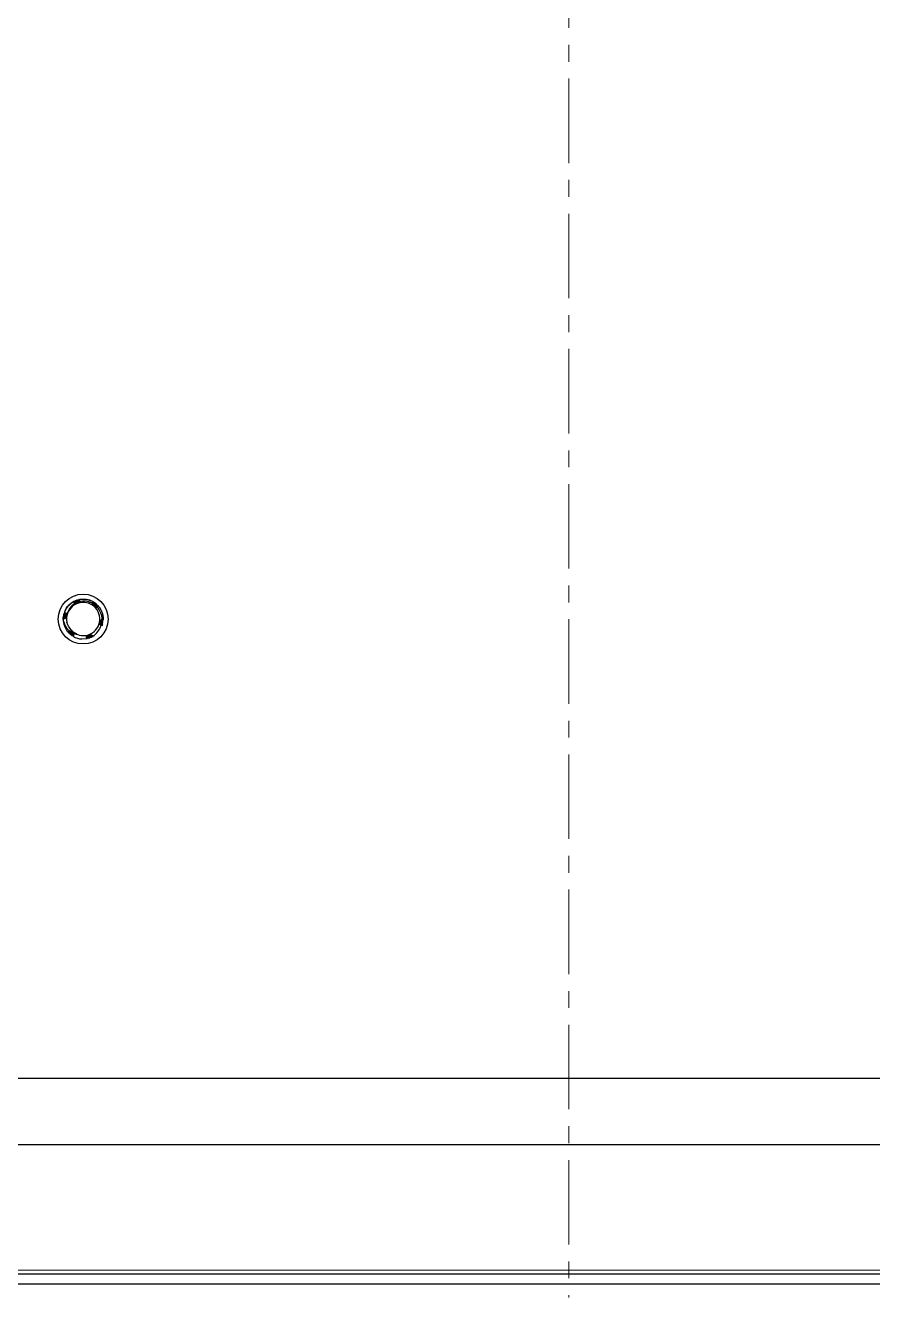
# Model space of a CAD drawing. Header units: millimetres. Extents: x 167 to 1262, y -597 to 1161.
# Drawn here: x 1007.1 to 1134.5, y -499 to -307.8 of the extents above; entities that cross this region are included whole.
import ezdxf

# ---------------------------------------------------------------- set-up
doc = ezdxf.new("R2010")
doc.units = ezdxf.units.MM
doc.linetypes.add('CENTERX2', pattern=[20.32, 12.7, -2.54, 2.54, -2.54])
doc.layers.add('FORMAT', color=7, linetype='Continuous')

msp = doc.modelspace()

# ---------------------------------------------------------------- linework, layer by layer
at = {"color": 7, "linetype": 'Continuous', "lineweight": 25}
for p, q in [((1013.02, -395.88), (1013.12, -395.7)), ((1013.03, -395.88), (1013.14, -395.69)), ((1013.54, -395.03), (1013.7, -394.9)), ((1013.56, -395.06), (1013.68, -394.88)), ((1013.99, -394.65), (1014.12, -394.51)), ((1015.2, -394.06), (1015.16, -394.07)), ((1015.35, -394.03), (1015.54, -394.01)), ((1016.34, -394.05), (1016.3, -394.04)), ((1016.52, -394.08), (1016.48, -394.07)), ((1016.7, -394.13), (1016.66, -394.12)), ((1016.7, -394.13), (1016.9, -394.24)), ((1016.7, -394.18), (1016.92, -394.21)), ((1016.88, -394.2), (1016.84, -394.18)), ((1017.24, -394.36), (1017.19, -394.34)), ((1017.24, -394.36), (1017.23, -394.47)), ((1017.24, -394.36), (1017.38, -394.48)), ((1017.41, -394.46), (1017.37, -394.44)), ((1017.58, -394.58), (1017.54, -394.55)), ((1017.75, -394.71), (1017.71, -394.68)), ((1017.89, -394.85), (1017.86, -394.81)), ((1018.03, -394.99), (1018, -394.95)), ((1012.8, -397), (1012.8, -396.99)), ((1012.81, -396.8), (1012.87, -396.49)), ((1012.81, -396.8), (1012.81, -396.85)), ((1012.83, -396.59), (1012.82, -396.64)), ((1012.86, -396.39), (1012.86, -396.44)), ((1012.91, -396.2), (1012.9, -396.24)), ((1012.97, -396.02), (1012.95, -396.06)), ((1013.51, -397.86), (1013.35, -397.45)), ((1018.62, -395.96), (1018.61, -395.95)), ((1018.72, -397.7), (1018.64, -397.94)), ((1018.68, -396.13), (1018.66, -396.09)), ((1018.72, -396.31), (1018.71, -396.27)), ((1018.72, -397.7), (1018.73, -397.65)), ((1018.76, -396.5), (1018.75, -396.45)), ((1018.76, -397.5), (1018.77, -397.45)), ((1018.79, -396.69), (1018.78, -396.64)), ((1018.8, -396.89), (1018.78, -397.13)), ((1018.79, -397.3), (1018.79, -397.25)), ((1018.8, -396.89), (1018.8, -396.84)), ((1018.8, -397.09), (1018.8, -397.04)), ((1013.64, -399.08), (1013.52, -398.94)), ((1013.53, -398.95), (1013.55, -398.97)), ((1013.64, -399.08), (1013.67, -399.11)), ((1013.78, -399.22), (1013.82, -399.25)), ((1013.94, -399.35), (1013.98, -399.38)), ((1014.11, -399.47), (1014.15, -399.5)), ((1017.25, -399.62), (1017.03, -399.7)), ((1017.43, -399.52), (1017.22, -399.63)), ((1017.25, -399.55), (1017.29, -399.6)), ((1017.25, -399.62), (1017.29, -399.6)), ((1018.67, -397.89), (1018.68, -397.84)), ((1015.61, -399.99), (1016.35, -399.92)), ((1016.49, -399.92), (1016.54, -399.9)), ((1016.68, -399.86), (1016.73, -399.85)), ((1016.88, -399.8), (1016.92, -399.78)), ((1017.07, -399.72), (1017.11, -399.7)), ((946.8, -466), (1230.8, -466)), ((946.8, -476), (1230.8, -476)), ((1260.1, -495.5), (917.5, -495.5)), ((1260.1, -497), (917.5, -497))]:
    msp.add_line(p, q, dxfattribs=at)
at = {"color": 8, "linetype": 'Continuous', "lineweight": 18}
msp.add_line((1259.7, -494.9), (917.9, -494.9), dxfattribs=at)
at = {"color": 7, "linetype": 'Continuous', "lineweight": 25}
msp.add_circle((1015.8, -397), 3.75, dxfattribs=at)
for radius, start, end in [(2.5, 108.5944, 168.5944), (2.5, 48.5944, 108.5944), (2.5, 348.5944, 48.5944), (3, 180, 220.7437), (2.5, 168.5944, 190.5165), (2.5, 288.5944, 348.5944), (3, 239.9286, 266.2193), (2.5, 255.8881, 288.5944)]:
    msp.add_arc((1015.8, -397), radius, start, end, dxfattribs=at)
for points, knots in [([(1012.97, -396.02), (1013.18, -395.59), (1013.49, -394.95), (1014.08, -394.55), (1014.28, -394.41)], [0, 0, 0, 0, 0.657042, 1, 1, 1, 1]), ([(1013.04, -395.88), (1013.06, -395.83), (1013.09, -395.7), (1013.15, -395.59), (1013.19, -395.53)], [0, 0, 0, 0, 0.462482, 1, 1, 1, 1]), ([(1013.17, -395.61), (1013.2, -395.54), (1013.28, -395.33), (1013.44, -395.17), (1013.55, -395.06)], [0, 0, 0, 0, 0.333789, 1, 1, 1, 1]), ([(1013.25, -395.48), (1013.27, -395.42), (1013.38, -395.13), (1013.62, -394.92), (1013.83, -394.74)], [0, 0, 0, 0, 0.171865, 1, 1, 1, 1]), ([(1014.64, -394.63), (1014.58, -394.67), (1014.26, -394.86), (1013.76, -395.32), (1013.46, -395.91), (1013.37, -396.25), (1013.35, -396.31)], [0, 0, 0, 0, 0.104785, 0.513079, 0.918136, 1, 1, 1, 1]), ([(1013.54, -395.03), (1013.53, -395.04), (1013.52, -395.05), (1013.5, -395.07), (1013.49, -395.09)], [0, 0, 0, 0, 0.296796, 1, 1, 1, 1]), ([(1013.66, -394.9), (1013.66, -394.9), (1013.65, -394.91), (1013.64, -394.92), (1013.63, -394.93)], [0, 0, 0, 0, 0.4842322, 1, 1, 1, 1]), ([(1013.8, -394.77), (1013.79, -394.77), (1013.78, -394.78), (1013.77, -394.79), (1013.76, -394.8)], [0, 0, 0, 0, 0.485158, 1, 1, 1, 1]), ([(1013.94, -394.64), (1013.93, -394.65), (1013.92, -394.66), (1013.91, -394.67), (1013.9, -394.67)], [0, 0, 0, 0, 0.484546, 1, 1, 1, 1]), ([(1014.1, -394.53), (1014.09, -394.53), (1014.08, -394.54), (1014.06, -394.55), (1014.06, -394.56)], [0, 0, 0, 0, 0.482687, 1, 1, 1, 1]), ([(1014.1, -394.53), (1014.11, -394.52), (1014.16, -394.49), (1014.21, -394.46), (1014.26, -394.45)], [0, 0, 0, 0, 0.2307506, 1, 1, 1, 1]), ([(1014.27, -394.42), (1014.26, -394.42), (1014.24, -394.43), (1014.23, -394.44), (1014.22, -394.45)], [0, 0, 0, 0, 0.480194, 1, 1, 1, 1]), ([(1014.27, -394.42), (1014.3, -394.44), (1014.36, -394.47), (1014.43, -394.54), (1014.46, -394.59), (1014.48, -394.62)], [0, 0, 0, 0, 0.362858, 0.693435, 1, 1, 1, 1]), ([(1014.63, -394.68), (1014.61, -394.68), (1014.57, -394.67), (1014.51, -394.64), (1014.43, -394.59), (1014.34, -394.52), (1014.3, -394.45), (1014.28, -394.41)], [0, 0, 0, 0, 0.084477, 0.253367, 0.470159, 0.686909, 1, 1, 1, 1]), ([(1014.45, -394.32), (1014.44, -394.32), (1014.42, -394.33), (1014.41, -394.34), (1014.4, -394.34)], [0, 0, 0, 0, 0.477867, 1, 1, 1, 1]), ([(1014.56, -394.62), (1014.56, -394.61), (1014.55, -394.56), (1014.51, -394.48), (1014.46, -394.41), (1014.42, -394.36), (1014.4, -394.34)], [0, 0, 0, 0, 0.1541827, 0.4625673, 0.7280914, 1, 1, 1, 1]), ([(1014.45, -394.32), (1014.48, -394.34), (1014.53, -394.38), (1014.6, -394.46), (1014.64, -394.53), (1014.67, -394.6), (1014.68, -394.63), (1014.68, -394.64)], [0, 0, 0, 0, 0.2607623, 0.4948046, 0.7237939, 0.9427899, 1, 1, 1, 1]), ([(1014.63, -394.23), (1014.63, -394.24), (1014.61, -394.24), (1014.6, -394.25), (1014.59, -394.25)], [0, 0, 0, 0, 0.476486, 1, 1, 1, 1]), ([(1014.72, -394.65), (1014.72, -394.63), (1014.73, -394.58), (1014.72, -394.5), (1014.69, -394.4), (1014.64, -394.32), (1014.61, -394.28), (1014.59, -394.25)], [0, 0, 0, 0, 0.114393, 0.350182, 0.585971, 0.790611, 1, 1, 1, 1]), ([(1014.63, -394.23), (1014.65, -394.23), (1014.71, -394.2), (1014.78, -394.19), (1014.83, -394.18)], [0, 0, 0, 0, 0.301025, 1, 1, 1, 1]), ([(1014.63, -394.23), (1014.66, -394.26), (1014.71, -394.3), (1014.77, -394.38), (1014.81, -394.46), (1014.83, -394.55), (1014.84, -394.61), (1014.83, -394.65), (1014.83, -394.66)], [0, 0, 0, 0, 0.218347, 0.41099, 0.598711, 0.777744, 0.945667, 1, 1, 1, 1]), ([(1015.01, -394.63), (1014.99, -394.63), (1014.94, -394.65), (1014.87, -394.66), (1014.77, -394.66), (1014.7, -394.65), (1014.66, -394.64), (1014.64, -394.63)], [0, 0, 0, 0, 0.099011, 0.388276, 0.61301, 0.895384, 1, 1, 1, 1]), ([(1014.83, -394.16), (1014.82, -394.16), (1014.8, -394.17), (1014.79, -394.17), (1014.78, -394.18)], [0, 0, 0, 0, 0.4765794, 1, 1, 1, 1]), ([(1014.85, -394.66), (1014.86, -394.65), (1014.87, -394.62), (1014.88, -394.54), (1014.88, -394.44), (1014.86, -394.35), (1014.83, -394.26), (1014.8, -394.2), (1014.78, -394.18)], [0, 0, 0, 0, 0.019058, 0.219488, 0.419831, 0.620151, 0.807785, 1, 1, 1, 1]), ([(1014.83, -394.16), (1014.85, -394.19), (1014.9, -394.24), (1014.94, -394.32), (1014.97, -394.4), (1014.98, -394.49), (1014.97, -394.56), (1014.96, -394.6), (1014.95, -394.62)], [0, 0, 0, 0, 0.213002, 0.396975, 0.575181, 0.744364, 0.902779, 1, 1, 1, 1]), ([(1015.02, -394.1), (1015.01, -394.1), (1015, -394.11), (1014.98, -394.11), (1014.97, -394.11)], [0, 0, 0, 0, 0.4789775, 1, 1, 1, 1]), ([(1014.98, -394.61), (1014.99, -394.59), (1015.01, -394.53), (1015.03, -394.45), (1015.03, -394.36), (1015.03, -394.24), (1014.99, -394.17), (1014.97, -394.11)], [0, 0, 0, 0, 0.147065, 0.321231, 0.495346, 0.669443, 1, 1, 1, 1]), ([(1015.27, -394.39), (1015.26, -394.41), (1015.24, -394.46), (1015.18, -394.53), (1015.09, -394.6), (1015.03, -394.62), (1015.01, -394.63)], [0, 0, 0, 0, 0.153621, 0.528305, 0.811762, 1, 1, 1, 1]), ([(1015.02, -394.1), (1015.04, -394.13), (1015.07, -394.19), (1015.1, -394.27), (1015.12, -394.36), (1015.11, -394.44), (1015.1, -394.51), (1015.07, -394.57), (1015.05, -394.6), (1015.04, -394.61)], [0, 0, 0, 0, 0.1954613, 0.3596487, 0.5176065, 0.6667879, 0.8062679, 0.9362427, 1, 1, 1, 1]), ([(1015.09, -394.56), (1015.09, -394.56), (1015.13, -394.51), (1015.16, -394.43), (1015.18, -394.32), (1015.19, -394.23), (1015.18, -394.14), (1015.17, -394.09), (1015.16, -394.07)], [0, 0, 0, 0, 0.001313, 0.309582, 0.493731, 0.677835, 0.837663, 1, 1, 1, 1]), ([(1015.2, -394.06), (1015.22, -394.08), (1015.24, -394.14), (1015.26, -394.22), (1015.26, -394.3), (1015.24, -394.38), (1015.21, -394.47), (1015.16, -394.53), (1015.13, -394.56)], [0, 0, 0, 0, 0.162579, 0.32416, 0.478216, 0.623372, 0.759205, 1, 1, 1, 1]), ([(1015.13, -394.56), (1015.15, -394.54), (1015.2, -394.5), (1015.24, -394.44), (1015.27, -394.4), (1015.27, -394.39)], [0, 0, 0, 0, 0.41332, 0.833507, 1, 1, 1, 1]), ([(1015.2, -394.06), (1015.23, -394.05), (1015.56, -393.99), (1016.19, -393.98), (1016.85, -394.16), (1017.19, -394.34), (1017.25, -394.37)], [0, 0, 0, 0, 0.044285, 0.46488, 0.894202, 1, 1, 1, 1]), ([(1017.25, -394.68), (1017.19, -394.64), (1016.86, -394.47), (1016.19, -394.28), (1015.57, -394.32), (1015.27, -394.39), (1015.27, -394.39)], [0, 0, 0, 0, 0.102158, 0.551599, 0.99962, 1, 1, 1, 1]), ([(1015.64, -394.02), (1015.7, -394.01), (1015.87, -393.98), (1016.04, -394), (1016.14, -394.02)], [0, 0, 0, 0, 0.399625, 1, 1, 1, 1]), ([(1016.32, -394.06), (1016.36, -394.06), (1016.51, -394.07), (1016.64, -394.11), (1016.74, -394.15)], [0, 0, 0, 0, 0.317385, 1, 1, 1, 1]), ([(1017.17, -394.65), (1017.17, -394.65), (1017.17, -394.61), (1017.18, -394.55), (1017.2, -394.46), (1017.24, -394.4), (1017.25, -394.37)], [0, 0, 0, 0, 0.058255, 0.305509, 0.64716, 1, 1, 1, 1]), ([(1017.25, -394.68), (1017.27, -394.65), (1017.31, -394.61), (1017.35, -394.52), (1017.36, -394.47), (1017.37, -394.44)], [0, 0, 0, 0, 0.351509, 0.671861, 1, 1, 1, 1]), ([(1017.46, -395.12), (1017.45, -395.11), (1017.41, -395.08), (1017.36, -395.02), (1017.31, -394.93), (1017.28, -394.85), (1017.26, -394.76), (1017.25, -394.7), (1017.25, -394.68)], [0, 0, 0, 0, 0.066273, 0.267344, 0.423096, 0.618734, 0.814089, 1, 1, 1, 1]), ([(1017.41, -394.46), (1017.41, -394.5), (1017.4, -394.57), (1017.37, -394.66), (1017.33, -394.75), (1017.29, -394.8), (1017.27, -394.81), (1017.27, -394.81)], [0, 0, 0, 0, 0.275174, 0.5228455, 0.7652252, 0.9970202, 1, 1, 1, 1]), ([(1017.29, -394.86), (1017.3, -394.86), (1017.34, -394.84), (1017.4, -394.79), (1017.46, -394.71), (1017.51, -394.64), (1017.53, -394.58), (1017.54, -394.55)], [0, 0, 0, 0, 0.084965, 0.329338, 0.573716, 0.784411, 1, 1, 1, 1]), ([(1017.58, -394.58), (1017.58, -394.62), (1017.57, -394.68), (1017.53, -394.77), (1017.48, -394.85), (1017.41, -394.91), (1017.37, -394.95), (1017.34, -394.96), (1017.33, -394.96)], [0, 0, 0, 0, 0.222831, 0.420099, 0.612409, 0.79585, 0.967895, 1, 1, 1, 1]), ([(1017.35, -394.99), (1017.35, -394.99), (1017.38, -394.98), (1017.45, -394.95), (1017.53, -394.9), (1017.61, -394.83), (1017.67, -394.76), (1017.69, -394.71), (1017.71, -394.68)], [0, 0, 0, 0, 0.002693, 0.20821, 0.413641, 0.619057, 0.807274, 1, 1, 1, 1]), ([(1017.75, -394.71), (1017.73, -394.74), (1017.72, -394.81), (1017.67, -394.89), (1017.61, -394.96), (1017.54, -395.01), (1017.49, -395.04), (1017.45, -395.05), (1017.44, -395.05)], [0, 0, 0, 0, 0.219212, 0.409339, 0.593597, 0.768568, 0.932394, 1, 1, 1, 1]), ([(1017.45, -395.08), (1017.48, -395.07), (1017.55, -395.06), (1017.64, -395.02), (1017.72, -394.97), (1017.8, -394.9), (1017.84, -394.84), (1017.86, -394.81)], [0, 0, 0, 0, 0.190996, 0.383798, 0.576553, 0.78528, 1, 1, 1, 1]), ([(1017.9, -395.2), (1017.9, -395.2), (1017.87, -395.22), (1017.82, -395.23), (1017.73, -395.24), (1017.63, -395.23), (1017.53, -395.18), (1017.48, -395.14), (1017.46, -395.12)], [0, 0, 0, 0, 0.045866, 0.230744, 0.387461, 0.658246, 0.861978, 1, 1, 1, 1]), ([(1017.89, -394.85), (1017.88, -394.88), (1017.85, -394.94), (1017.79, -395.01), (1017.73, -395.07), (1017.66, -395.1), (1017.59, -395.13), (1017.54, -395.13), (1017.52, -395.13)], [0, 0, 0, 0, 0.211659, 0.390361, 0.562352, 0.724819, 0.876696, 1, 1, 1, 1]), ([(1017.54, -395.15), (1017.55, -395.15), (1017.61, -395.16), (1017.71, -395.14), (1017.82, -395.09), (1017.91, -395.04), (1017.97, -394.98), (1018, -394.95)], [0, 0, 0, 0, 0.046579, 0.362688, 0.551736, 0.740753, 1, 1, 1, 1]), ([(1017.54, -395.18), (1017.57, -395.2), (1017.63, -395.22), (1017.73, -395.22), (1017.82, -395.22), (1017.87, -395.21), (1017.9, -395.2)], [0, 0, 0, 0, 0.251795, 0.502165, 0.752314, 1, 1, 1, 1]), ([(1018.03, -394.99), (1018.01, -395.01), (1017.98, -395.06), (1017.92, -395.12), (1017.85, -395.16), (1017.77, -395.19), (1017.7, -395.2), (1017.64, -395.21), (1017.6, -395.2), (1017.58, -395.19)], [0, 0, 0, 0, 0.169226, 0.337427, 0.497935, 0.649179, 0.790582, 0.922688, 1, 1, 1, 1]), ([(1018.64, -397.03), (1018.64, -396.96), (1018.62, -396.57), (1018.44, -395.9), (1018.07, -395.42), (1017.9, -395.2)], [0, 0, 0, 0, 0.108003, 0.585763, 1, 1, 1, 1]), ([(1018.03, -394.99), (1018.15, -395.14), (1018.43, -395.49), (1018.72, -396.15), (1018.78, -396.66), (1018.8, -396.91)], [0, 0, 0, 0, 0.274163, 0.639603, 1, 1, 1, 1]), ([(1018.11, -395.11), (1018.15, -395.15), (1018.29, -395.29), (1018.39, -395.46), (1018.45, -395.58)], [0, 0, 0, 0, 0.288707, 1, 1, 1, 1]), ([(1018.49, -395.7), (1018.51, -395.73), (1018.6, -395.86), (1018.65, -396.03), (1018.68, -396.16)], [0, 0, 0, 0, 0.192577, 1, 1, 1, 1]), ([(1013.29, -396.71), (1013.29, -396.72), (1013.27, -396.76), (1013.23, -396.81), (1013.18, -396.86), (1013.11, -396.91), (1013.03, -396.95), (1012.95, -396.98), (1012.87, -396.99), (1012.83, -396.99), (1012.8, -396.99)], [0, 0, 0, 0, 0.060221, 0.18113, 0.301988, 0.42281, 0.589437, 0.75603, 0.87711, 1, 1, 1, 1]), ([(1012.8, -397.01), (1012.8, -396.95), (1012.8, -396.88), (1012.82, -396.8), (1012.82, -396.77)], [0, 0, 0, 0, 0.659859, 1, 1, 1, 1]), ([(1012.8, -397.01), (1012.83, -396.99), (1012.9, -396.95), (1012.99, -396.93), (1013.05, -396.93), (1013.08, -396.92)], [0, 0, 0, 0, 0.371226, 0.708872, 1, 1, 1, 1]), ([(1013.73, -398.78), (1013.71, -398.76), (1013.46, -398.53), (1013.12, -398.07), (1012.88, -397.46), (1012.82, -397.11), (1012.8, -397)], [0, 0, 0, 0, 0.050685, 0.485619, 0.826643, 1, 1, 1, 1]), ([(1012.81, -396.8), (1012.84, -396.79), (1012.91, -396.76), (1013, -396.74), (1013.09, -396.74), (1013.18, -396.75), (1013.22, -396.77), (1013.24, -396.78)], [0, 0, 0, 0, 0.235039, 0.445532, 0.651268, 0.847853, 1, 1, 1, 1]), ([(1013.16, -396.87), (1013.13, -396.86), (1013.07, -396.84), (1012.98, -396.82), (1012.89, -396.83), (1012.84, -396.84), (1012.81, -396.85)], [0, 0, 0, 0, 0.237597, 0.516729, 0.755527, 1, 1, 1, 1]), ([(1013.27, -396.75), (1013.24, -396.74), (1013.19, -396.7), (1013.1, -396.66), (1013, -396.64), (1012.91, -396.63), (1012.85, -396.64), (1012.82, -396.64)], [0, 0, 0, 0, 0.189173, 0.404697, 0.62022, 0.807935, 1, 1, 1, 1]), ([(1012.83, -396.59), (1012.86, -396.58), (1012.93, -396.56), (1013.03, -396.55), (1013.12, -396.56), (1013.2, -396.59), (1013.26, -396.62), (1013.29, -396.64), (1013.3, -396.65)], [0, 0, 0, 0, 0.214065, 0.402363, 0.585629, 0.760234, 0.923894, 1, 1, 1, 1]), ([(1012.86, -396.39), (1012.87, -396.34), (1012.89, -396.26), (1012.92, -396.19), (1012.93, -396.16)], [0, 0, 0, 0, 0.6579883, 1, 1, 1, 1]), ([(1012.86, -396.39), (1012.9, -396.38), (1012.97, -396.37), (1013.06, -396.38), (1013.15, -396.4), (1013.22, -396.43), (1013.28, -396.48), (1013.31, -396.51), (1013.33, -396.53)], [0, 0, 0, 0, 0.208898, 0.388587, 0.562428, 0.727295, 0.881578, 1, 1, 1, 1]), ([(1013.32, -396.65), (1013.32, -396.64), (1013.29, -396.6), (1013.22, -396.55), (1013.14, -396.49), (1013.05, -396.46), (1012.95, -396.44), (1012.89, -396.44), (1012.86, -396.44)], [0, 0, 0, 0, 0.069872, 0.258455, 0.446951, 0.635422, 0.81547, 1, 1, 1, 1]), ([(1013.33, -396.5), (1013.32, -396.48), (1013.28, -396.43), (1013.22, -396.38), (1013.15, -396.32), (1013.07, -396.28), (1012.99, -396.25), (1012.93, -396.25), (1012.9, -396.24)], [0, 0, 0, 0, 0.137266, 0.30795, 0.478578, 0.649185, 0.822833, 1, 1, 1, 1]), ([(1012.91, -396.2), (1012.94, -396.2), (1013, -396.19), (1013.09, -396.21), (1013.17, -396.24), (1013.24, -396.28), (1013.29, -396.34), (1013.33, -396.39), (1013.35, -396.43), (1013.36, -396.44)], [0, 0, 0, 0, 0.165667, 0.330522, 0.488809, 0.638525, 0.778629, 0.909213, 1, 1, 1, 1]), ([(1013.33, -396.36), (1013.32, -396.35), (1013.3, -396.3), (1013.25, -396.24), (1013.18, -396.17), (1013.1, -396.12), (1013.03, -396.08), (1012.98, -396.07), (1012.95, -396.06)], [0, 0, 0, 0, 0.076151, 0.276704, 0.47712, 0.677473, 0.837574, 1, 1, 1, 1]), ([(1012.97, -396.02), (1013, -396.02), (1013.05, -396.03), (1013.13, -396.06), (1013.2, -396.1), (1013.26, -396.15), (1013.31, -396.21), (1013.34, -396.28), (1013.36, -396.33), (1013.36, -396.36), (1013.36, -396.37)], [0, 0, 0, 0, 0.154027, 0.307095, 0.452862, 0.590123, 0.718565, 0.838856, 0.95247, 1, 1, 1, 1]), ([(1013.29, -396.66), (1013.29, -396.77), (1013.27, -397.04), (1013.32, -397.3), (1013.35, -397.45)], [0, 0, 0, 0, 0.408521, 1, 1, 1, 1]), ([(1013.35, -396.5), (1013.35, -396.51), (1013.34, -396.56), (1013.32, -396.61), (1013.3, -396.65), (1013.29, -396.66)], [0, 0, 0, 0, 0.157682, 0.8030401, 1, 1, 1, 1]), ([(1013.35, -396.31), (1013.36, -396.34), (1013.37, -396.4), (1013.36, -396.47), (1013.35, -396.5)], [0, 0, 0, 0, 0.544473, 1, 1, 1, 1]), ([(1018.5, -397.96), (1018.5, -397.96), (1018.47, -397.95), (1018.42, -397.93), (1018.36, -397.88), (1018.31, -397.82), (1018.27, -397.75), (1018.24, -397.65), (1018.24, -397.55), (1018.25, -397.5), (1018.25, -397.49)], [0, 0, 0, 0, 0.022761, 0.192243, 0.346896, 0.477535, 0.588677, 0.783334, 0.968624, 1, 1, 1, 1]), ([(1018.24, -397.56), (1018.24, -397.59), (1018.25, -397.66), (1018.29, -397.74), (1018.34, -397.82), (1018.4, -397.88), (1018.46, -397.93), (1018.49, -397.96), (1018.5, -397.96)], [0, 0, 0, 0, 0.182737, 0.363423, 0.543947, 0.724373, 0.904747, 1, 1, 1, 1]), ([(1018.25, -397.49), (1018.26, -397.46), (1018.28, -397.38), (1018.34, -397.28), (1018.4, -397.2), (1018.47, -397.13), (1018.54, -397.08), (1018.6, -397.05), (1018.63, -397.04), (1018.64, -397.03)], [0, 0, 0, 0, 0.125166, 0.336769, 0.488675, 0.640371, 0.791962, 0.943503, 1, 1, 1, 1]), ([(1018.67, -397.89), (1018.64, -397.89), (1018.58, -397.88), (1018.5, -397.86), (1018.42, -397.82), (1018.36, -397.78), (1018.31, -397.72), (1018.27, -397.66), (1018.25, -397.62), (1018.25, -397.61)], [0, 0, 0, 0, 0.164802, 0.328662, 0.485343, 0.633184, 0.771489, 0.900657, 1, 1, 1, 1]), ([(1018.26, -397.53), (1018.27, -397.55), (1018.29, -397.6), (1018.35, -397.67), (1018.42, -397.74), (1018.51, -397.79), (1018.59, -397.83), (1018.65, -397.84), (1018.68, -397.84)], [0, 0, 0, 0, 0.112687, 0.266978, 0.464332, 0.661607, 0.829157, 1, 1, 1, 1]), ([(1018.72, -397.7), (1018.68, -397.7), (1018.62, -397.71), (1018.52, -397.7), (1018.44, -397.67), (1018.37, -397.63), (1018.31, -397.58), (1018.28, -397.54), (1018.27, -397.52)], [0, 0, 0, 0, 0.207037, 0.38272, 0.55212, 0.712365, 0.86221, 1, 1, 1, 1]), ([(1018.76, -397.5), (1018.73, -397.51), (1018.66, -397.53), (1018.56, -397.53), (1018.48, -397.51), (1018.4, -397.48), (1018.33, -397.44), (1018.3, -397.41), (1018.28, -397.4)], [0, 0, 0, 0, 0.205811, 0.38496, 0.558827, 0.724121, 0.878934, 1, 1, 1, 1]), ([(1018.3, -397.45), (1018.32, -397.47), (1018.36, -397.52), (1018.44, -397.57), (1018.53, -397.62), (1018.63, -397.65), (1018.7, -397.65), (1018.73, -397.65)], [0, 0, 0, 0, 0.183111, 0.381533, 0.579913, 0.787111, 1, 1, 1, 1]), ([(1018.33, -397.31), (1018.35, -397.33), (1018.4, -397.37), (1018.49, -397.42), (1018.58, -397.45), (1018.68, -397.46), (1018.74, -397.46), (1018.77, -397.45)], [0, 0, 0, 0, 0.19243, 0.403622, 0.614801, 0.805152, 1, 1, 1, 1]), ([(1018.79, -397.3), (1018.75, -397.31), (1018.69, -397.33), (1018.59, -397.35), (1018.5, -397.34), (1018.42, -397.32), (1018.36, -397.3), (1018.34, -397.28), (1018.34, -397.28)], [0, 0, 0, 0, 0.227908, 0.430276, 0.627707, 0.816134, 0.99284, 1, 1, 1, 1]), ([(1018.41, -397.2), (1018.41, -397.2), (1018.45, -397.22), (1018.52, -397.25), (1018.61, -397.26), (1018.71, -397.26), (1018.76, -397.25), (1018.79, -397.25)], [0, 0, 0, 0, 0.050156, 0.304513, 0.55888, 0.776903, 1, 1, 1, 1]), ([(1018.8, -397.09), (1018.77, -397.11), (1018.71, -397.14), (1018.61, -397.16), (1018.53, -397.17), (1018.47, -397.16), (1018.45, -397.15)], [0, 0, 0, 0, 0.293779, 0.558982, 0.818494, 1, 1, 1, 1]), ([(1018.58, -397.06), (1018.59, -397.07), (1018.64, -397.07), (1018.72, -397.07), (1018.77, -397.05), (1018.8, -397.04)], [0, 0, 0, 0, 0.236131, 0.613435, 1, 1, 1, 1]), ([(1018.69, -396.25), (1018.71, -396.29), (1018.77, -396.44), (1018.78, -396.61), (1018.79, -396.72)], [0, 0, 0, 0, 0.28291, 1, 1, 1, 1]), ([(1014.8, -399.23), (1014.72, -399.19), (1014.4, -399.04), (1013.89, -398.62), (1013.64, -398.12), (1013.51, -397.86)], [0, 0, 0, 0, 0.130652, 0.560007, 1, 1, 1, 1]), ([(1013.53, -398.95), (1013.55, -398.93), (1013.58, -398.88), (1013.64, -398.83), (1013.7, -398.79), (1013.73, -398.78), (1013.73, -398.78)], [0, 0, 0, 0, 0.315056, 0.630194, 0.945514, 1, 1, 1, 1]), ([(1014.09, -398.83), (1014.06, -398.82), (1014, -398.8), (1013.92, -398.81), (1013.84, -398.81), (1013.76, -398.84), (1013.65, -398.88), (1013.58, -398.94), (1013.55, -398.97)], [0, 0, 0, 0, 0.149407, 0.278563, 0.407661, 0.536722, 0.727045, 1, 1, 1, 1]), ([(1013.64, -399.08), (1013.66, -399.05), (1013.69, -399), (1013.75, -398.93), (1013.81, -398.88), (1013.88, -398.85), (1013.96, -398.83), (1014.03, -398.82), (1014.08, -398.83), (1014.11, -398.84)], [0, 0, 0, 0, 0.159446, 0.318034, 0.469983, 0.61348, 0.747649, 0.872856, 1, 1, 1, 1]), ([(1014.16, -398.88), (1014.15, -398.88), (1014.12, -398.87), (1014.05, -398.88), (1013.97, -398.9), (1013.88, -398.93), (1013.81, -398.98), (1013.73, -399.04), (1013.7, -399.09), (1013.67, -399.11)], [0, 0, 0, 0, 0.018281, 0.175639, 0.332896, 0.490097, 0.647274, 0.821632, 1, 1, 1, 1]), ([(1013.73, -398.78), (1013.75, -398.77), (1013.79, -398.76), (1013.88, -398.75), (1013.98, -398.77), (1014.07, -398.81), (1014.15, -398.86), (1014.23, -398.94), (1014.3, -399.06), (1014.33, -399.14), (1014.34, -399.18)], [0, 0, 0, 0, 0.073646, 0.169563, 0.351373, 0.438893, 0.519676, 0.682906, 0.8512, 1, 1, 1, 1]), ([(1013.78, -399.22), (1013.8, -399.18), (1013.82, -399.12), (1013.88, -399.04), (1013.94, -398.98), (1014, -398.93), (1014.08, -398.9), (1014.14, -398.89), (1014.17, -398.89), (1014.17, -398.89)], [0, 0, 0, 0, 0.198035, 0.367663, 0.531495, 0.686664, 0.831818, 0.981917, 1, 1, 1, 1]), ([(1014.23, -398.96), (1014.22, -398.96), (1014.18, -398.96), (1014.11, -398.99), (1014.02, -399.03), (1013.94, -399.09), (1013.87, -399.16), (1013.84, -399.22), (1013.82, -399.25)], [0, 0, 0, 0, 0.0505, 0.241124, 0.431653, 0.622154, 0.808692, 1, 1, 1, 1]), ([(1013.94, -399.35), (1013.95, -399.31), (1013.96, -399.25), (1014.01, -399.16), (1014.06, -399.09), (1014.13, -399.03), (1014.19, -398.99), (1014.23, -398.98), (1014.25, -398.98)], [0, 0, 0, 0, 0.209239, 0.392702, 0.571062, 0.740844, 0.899958, 1, 1, 1, 1]), ([(1014.3, -399.06), (1014.27, -399.07), (1014.21, -399.1), (1014.14, -399.15), (1014.07, -399.22), (1014.01, -399.3), (1013.99, -399.35), (1013.98, -399.38)], [0, 0, 0, 0, 0.172104, 0.391099, 0.610089, 0.802801, 1, 1, 1, 1]), ([(1014.11, -399.47), (1014.11, -399.44), (1014.12, -399.37), (1014.15, -399.27), (1014.2, -399.2), (1014.25, -399.14), (1014.29, -399.11), (1014.31, -399.1)], [0, 0, 0, 0, 0.240212, 0.454711, 0.664287, 0.864517, 1, 1, 1, 1]), ([(1014.34, -399.21), (1014.32, -399.22), (1014.27, -399.26), (1014.22, -399.33), (1014.17, -399.41), (1014.16, -399.47), (1014.15, -399.5)], [0, 0, 0, 0, 0.228254, 0.510351, 0.752319, 1, 1, 1, 1]), ([(1014.28, -399.58), (1014.28, -399.55), (1014.28, -399.48), (1014.31, -399.38), (1014.34, -399.32), (1014.36, -399.3), (1014.36, -399.3)], [0, 0, 0, 0, 0.357139, 0.680979, 0.998183, 1, 1, 1, 1]), ([(1014.34, -399.18), (1014.34, -399.2), (1014.35, -399.25), (1014.36, -399.32), (1014.36, -399.41), (1014.34, -399.5), (1014.31, -399.56), (1014.3, -399.59)], [0, 0, 0, 0, 0.113604, 0.31095, 0.508229, 0.75166, 1, 1, 1, 1]), ([(1015.19, -399.42), (1014.91, -399.37), (1014.61, -399.32), (1014.35, -399.19), (1014.34, -399.18)], [0, 0, 0, 0, 0.9656715, 1, 1, 1, 1]), ([(1015.19, -399.42), (1015.1, -399.38), (1014.96, -399.33), (1014.84, -399.25), (1014.8, -399.23)], [0, 0, 0, 0, 0.681733, 1, 1, 1, 1]), ([(1016.35, -399.92), (1016.34, -399.9), (1016.32, -399.86), (1016.31, -399.78), (1016.31, -399.7), (1016.32, -399.62), (1016.36, -399.54), (1016.42, -399.46), (1016.52, -399.4), (1016.58, -399.38), (1016.6, -399.37)], [0, 0, 0, 0, 0.098631, 0.238541, 0.378532, 0.49895, 0.601027, 0.777401, 0.9101, 1, 1, 1, 1]), ([(1016.5, -399.41), (1016.5, -399.42), (1016.47, -399.45), (1016.43, -399.5), (1016.39, -399.58), (1016.36, -399.67), (1016.34, -399.77), (1016.34, -399.85), (1016.35, -399.9), (1016.35, -399.92)], [0, 0, 0, 0, 0.036757, 0.1961925, 0.355485, 0.5146899, 0.7197462, 0.8820053, 1, 1, 1, 1]), ([(1016.49, -399.92), (1016.48, -399.89), (1016.45, -399.84), (1016.43, -399.75), (1016.42, -399.67), (1016.43, -399.59), (1016.45, -399.5), (1016.49, -399.44), (1016.52, -399.4)], [0, 0, 0, 0, 0.16279, 0.324686, 0.479688, 0.626058, 0.76302, 1, 1, 1, 1]), ([(1016.58, -399.38), (1016.57, -399.41), (1016.54, -399.46), (1016.51, -399.54), (1016.5, -399.64), (1016.5, -399.77), (1016.52, -399.85), (1016.54, -399.9)], [0, 0, 0, 0, 0.13286, 0.29106, 0.491007, 0.69089, 1, 1, 1, 1]), ([(1016.68, -399.86), (1016.66, -399.84), (1016.62, -399.78), (1016.58, -399.7), (1016.56, -399.61), (1016.56, -399.53), (1016.57, -399.45), (1016.59, -399.4), (1016.6, -399.37), (1016.61, -399.37)], [0, 0, 0, 0, 0.198483, 0.367712, 0.531083, 0.685778, 0.830503, 0.965152, 1, 1, 1, 1]), ([(1016.6, -399.37), (1016.61, -399.36), (1016.66, -399.35), (1016.74, -399.34), (1016.84, -399.34), (1016.93, -399.35), (1017.02, -399.37), (1017.09, -399.41), (1017.17, -399.46), (1017.23, -399.5), (1017.26, -399.54), (1017.27, -399.55)], [0, 0, 0, 0, 0.0429601, 0.1733, 0.2742626, 0.4010814, 0.5277159, 0.6542588, 0.7807587, 0.9368521, 1, 1, 1, 1]), ([(1016.69, -399.35), (1016.69, -399.35), (1016.67, -399.39), (1016.66, -399.47), (1016.65, -399.57), (1016.66, -399.67), (1016.68, -399.76), (1016.71, -399.82), (1016.73, -399.85)], [0, 0, 0, 0, 0.043388, 0.23288, 0.422274, 0.611632, 0.803279, 1, 1, 1, 1]), ([(1016.88, -399.8), (1016.85, -399.77), (1016.8, -399.73), (1016.75, -399.64), (1016.72, -399.56), (1016.7, -399.48), (1016.7, -399.4), (1016.71, -399.36), (1016.72, -399.34)], [0, 0, 0, 0, 0.208724, 0.39105, 0.568219, 0.73683, 0.894853, 1, 1, 1, 1]), ([(1016.81, -399.34), (1016.81, -399.37), (1016.8, -399.43), (1016.81, -399.53), (1016.83, -399.62), (1016.87, -399.71), (1016.9, -399.76), (1016.92, -399.78)], [0, 0, 0, 0, 0.181695, 0.396783, 0.61186, 0.803681, 1, 1, 1, 1]), ([(1017.07, -399.72), (1017.04, -399.69), (1016.98, -399.65), (1016.92, -399.58), (1016.88, -399.5), (1016.85, -399.42), (1016.85, -399.36), (1016.85, -399.34)], [0, 0, 0, 0, 0.234253, 0.442787, 0.646465, 0.841043, 1, 1, 1, 1]), ([(1016.96, -399.36), (1016.96, -399.36), (1016.96, -399.39), (1016.97, -399.46), (1017.01, -399.55), (1017.05, -399.63), (1017.09, -399.67), (1017.11, -399.7)], [0, 0, 0, 0, 0.00279, 0.269575, 0.536371, 0.765499, 1, 1, 1, 1]), ([(1017.25, -399.62), (1017.22, -399.6), (1017.16, -399.57), (1017.09, -399.49), (1017.05, -399.43), (1017.03, -399.39), (1017.03, -399.38)], [0, 0, 0, 0, 0.3195142, 0.6084926, 0.891527, 1, 1, 1, 1]), ([(1017.27, -399.55), (1017.34, -399.5), (1017.69, -399.27), (1018.18, -398.76), (1018.4, -398.21), (1018.5, -397.96)], [0, 0, 0, 0, 0.128781, 0.613629, 1, 1, 1, 1]), ([(1018.68, -397.83), (1018.67, -397.85), (1018.67, -397.91), (1018.64, -397.97), (1018.62, -398)], [0, 0, 0, 0, 0.405617, 1, 1, 1, 1])]:
    msp.add_open_spline(points, degree=3, knots=knots, dxfattribs=at)
at = {"layer": 'FORMAT', "linetype": 'CENTERX2', "lineweight": 18}
msp.add_line((1088.8, 1066), (1088.8, -499), dxfattribs=at)

doc.saveas('drawing.dxf')
